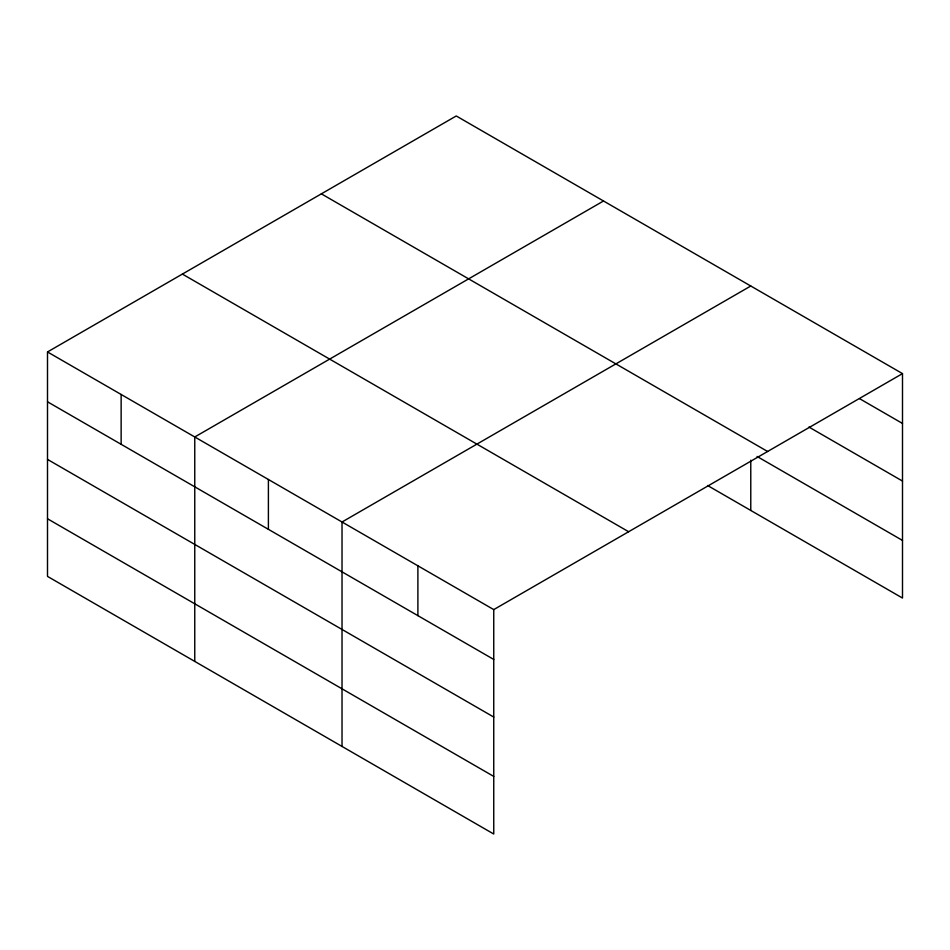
<?xml version="1.0" encoding="UTF-8"?>
<svg xmlns="http://www.w3.org/2000/svg" width="950" height="950" viewBox="0 0 950 950"><rect width="100%" height="100%" fill="white"/><g stroke="black" fill="none" stroke-linecap="round" stroke-linejoin="round"><path stroke-width="1.43" d="M493.751 717.048L493.751 609.603L47.5 351.951L47.5 576.389L493.751 834.029L493.751 717.048L47.5 459.408M707.607 485.521L902.5 598.049L902.5 373.611L456.249 115.971L47.5 351.951M603.511 200.996L194.762 436.976L194.762 661.414M750.773 286.009L342.024 522.001L342.024 746.427M493.751 609.603L902.5 373.611M859.512 398.632L902.5 423.451M808.937 427.049L902.5 481.068M321.361 193.848L767.612 451.488M757.091 456.475L902.5 540.431M182.388 274.087L628.639 531.727M47.5 401.791L493.751 659.443M47.5 518.771L493.751 776.411M750.773 460.216L750.773 510.447M417.893 565.796L417.893 615.636M268.399 479.489L268.399 529.328M121.137 394.464L121.137 444.303"/></g></svg>
